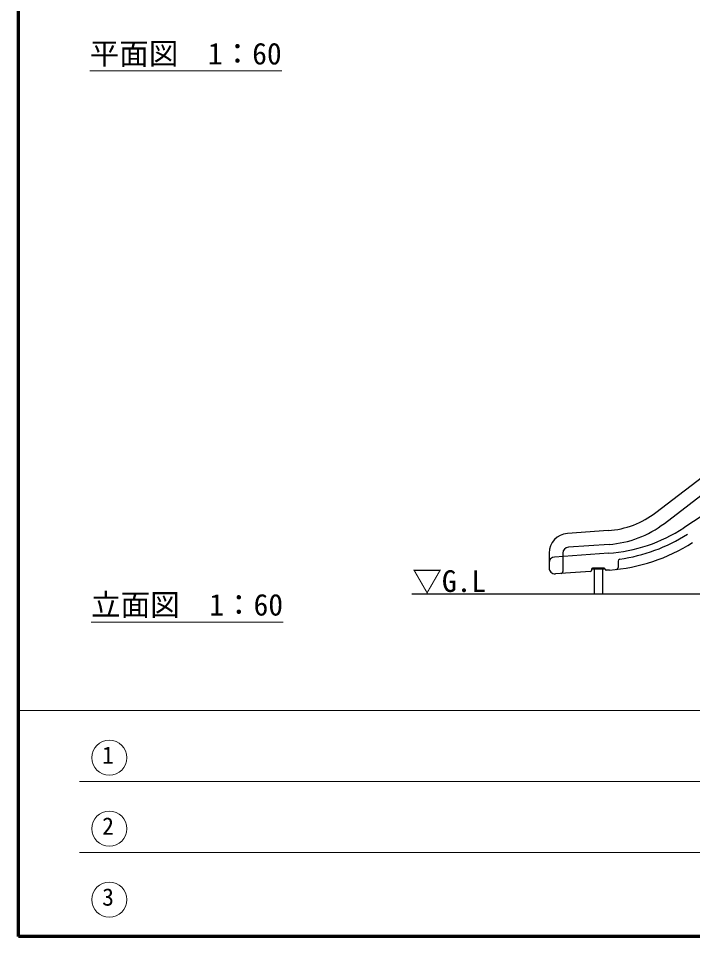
# Model space of a CAD drawing. Units: millimetres, scale not verified, with parts at other scales. Extents: x 900 to 24300, y 900 to 16920.
# Drawn here: x 900 to 4323, y 900 to 5559 of the extents above; entities that cross this region are included whole.
import ezdxf
from ezdxf.enums import TextEntityAlignment as Align

# ---------------------------------------------------------------- set-up
doc = ezdxf.new("R2010")
doc.units = ezdxf.units.MM
doc.header["$LTSCALE"] = 60
for name, color, linetype, lineweight in [('D-STR-TXT\u3000文字列', 7, 'Continuous', 13), ('D-STR\u3000構造物外形線', 1, 'Continuous', 25), ('D-TTL', 7, 'Continuous', 70), ('D-TTL-FRAM', 7, 'Continuous', 13), ('D-TTL-TXT', 7, 'Continuous', 13)]:
    doc.layers.add(name, color=color, linetype=linetype, lineweight=lineweight)
doc.styles.add('ＭＳ ゴシック', font='')
doc.styles.get('ＭＳ ゴシック').set_extended_font_data('MS Gothic')

msp = doc.modelspace()

# ---------------------------------------------------------------- linework, layer by layer
at = {"layer": 'D-STR-TXT\u3000文字列'}
for p, q in [((1261.99, 5291.7), (2236.99, 5291.7)), ((1268.96, 2495.85), (2243.96, 2495.85))]:
    msp.add_line(p, q, dxfattribs=at)
at = {"layer": 'D-STR\u3000構造物外形線'}
for p, q in [((4136.46, 3051.93), (5211.22, 3876.78)), ((4179.08, 2996.4), (5253.84, 3821.24)), ((5243.98, 3606.14), (4277.18, 2973.45)), ((3893.87, 2960.01), (3686.9, 2945.53)), ((3898.76, 2890.18), (3691.78, 2875.71)), ((3593.87, 2845.78), (3593.87, 2770.71)), ((3894.92, 2844.8), (3621.78, 2825.7)), ((3663.87, 2845.78), (3663.87, 2752.76)), ((3943.87, 2805.65), (3943.87, 2773.07)), ((3804.22, 2753.25), (3625.97, 2740.79)), ((3808.87, 2763.79), (3808.87, 2758.24)), ((3873.87, 2768.79), (3813.87, 2768.79)), ((3873.87, 2768.79), (3813.87, 2768.79)), ((3813.87, 2768.79), (3873.87, 2768.79)), ((3813.87, 2764.29), (3813.87, 2768.79)), ((3873.87, 2764.29), (3813.87, 2764.29)), ((3822.52, 2768.79), (3822.52, 2638.79)), ((3865.22, 2768.79), (3865.22, 2638.79)), ((3873.87, 2768.79), (3873.87, 2764.29)), ((3878.87, 2763.83), (3878.87, 2763.79)), ((3900.85, 2760.01), (3884.22, 2758.84)), ((2896.83, 2638.79), (12729.05, 2638.79))]:
    msp.add_line(p, q, dxfattribs=at)
for centre, radius, start, end in [((3862.48, 3408.91), 450, 274, 307.50507), ((3862.48, 3408.91), 520, 274, 307.50507), ((3693.87, 2845.78), 100, 94, 180), ((3839.11, 3642.85), 800, 274, 303.2012), ((3838.07, 3657.81), 850, 277.7388, 302.58226), ((3838.07, 3657.81), 900, 274, 302.58226), ((3693.87, 2845.78), 30, 94, 180), ((3623.87, 2795.77), 30, 94, 180), ((3953.87, 2805.65), 10, 97.7388, 180), ((3623.87, 2770.71), 30, 180, 274), ((3653.87, 2752.76), 10, 274, 0), ((3803.87, 2758.24), 5, 274, 0), ((3813.87, 2763.79), 5, 90, 180), ((3873.87, 2763.79), 5, 0, 90), ((3883.87, 2763.83), 5, 180, 274), ((3933.87, 2773.07), 10, 276.45613, 0)]:
    msp.add_arc(centre, radius, start, end, dxfattribs=at)
at = {"layer": 'D-TTL'}
msp.add_lwpolyline([(900, 900), (900, 16920), (24300, 16920), (24300, 900)], close=True, dxfattribs=at)
at = {"layer": 'D-TTL-FRAM'}
for p, q in [((900, 2047.32), (24300, 2047.32)), ((6777.67, 1687.32), (1210.21, 1687.32)), ((6777.67, 1327.32), (1210.21, 1327.32))]:
    msp.add_line(p, q, dxfattribs=at)
at = {"layer": 'D-TTL-TXT'}
for centre in [(1361.95, 1807.58), (1361.95, 1447.58), (1361.95, 1087.58)]:
    msp.add_circle(centre, 88.83, dxfattribs=at)

# ---------------------------------------------------------------- texts
at = {"layer": 'D-STR-TXT\u3000文字列', "style": 'ＭＳ ゴシック'}
for s, p in [('平面図\u30001：60', (1261.99, 5291.7)), ('▽G.L', (2899.82, 2615.77)), ('立面図\u30001：60', (1268.96, 2495.85))]:
    msp.add_text(s, height=110, dxfattribs=at).set_placement(p, align=Align.BOTTOM_LEFT)
at = {"layer": 'D-TTL-TXT', "style": 'ＭＳ ゴシック'}
for s, p in [('1', (1325.3, 1750.57)), ('2', (1325.3, 1390.57)), ('3', (1325.3, 1030.57))]:
    msp.add_text(s, height=87.98, dxfattribs=at).set_placement(p, align=Align.BOTTOM_LEFT)

doc.saveas('drawing.dxf')
